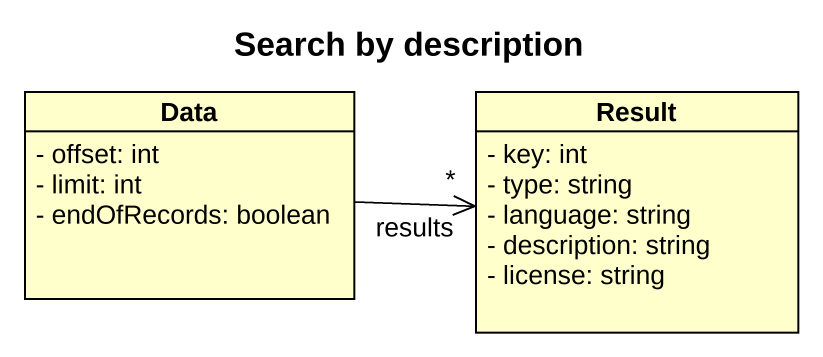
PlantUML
@startuml
title Search by description
hide circle
hide empty members
skinparam classAttributeIconSize 0
class Data {
  - offset: int
  - limit: int
  - endOfRecords: boolean
}
class Result {
  - key: int
  - type: string
  - language: string
  - description: string
  - license: string
}
Data -right-> "*" Result : results
@enduml
